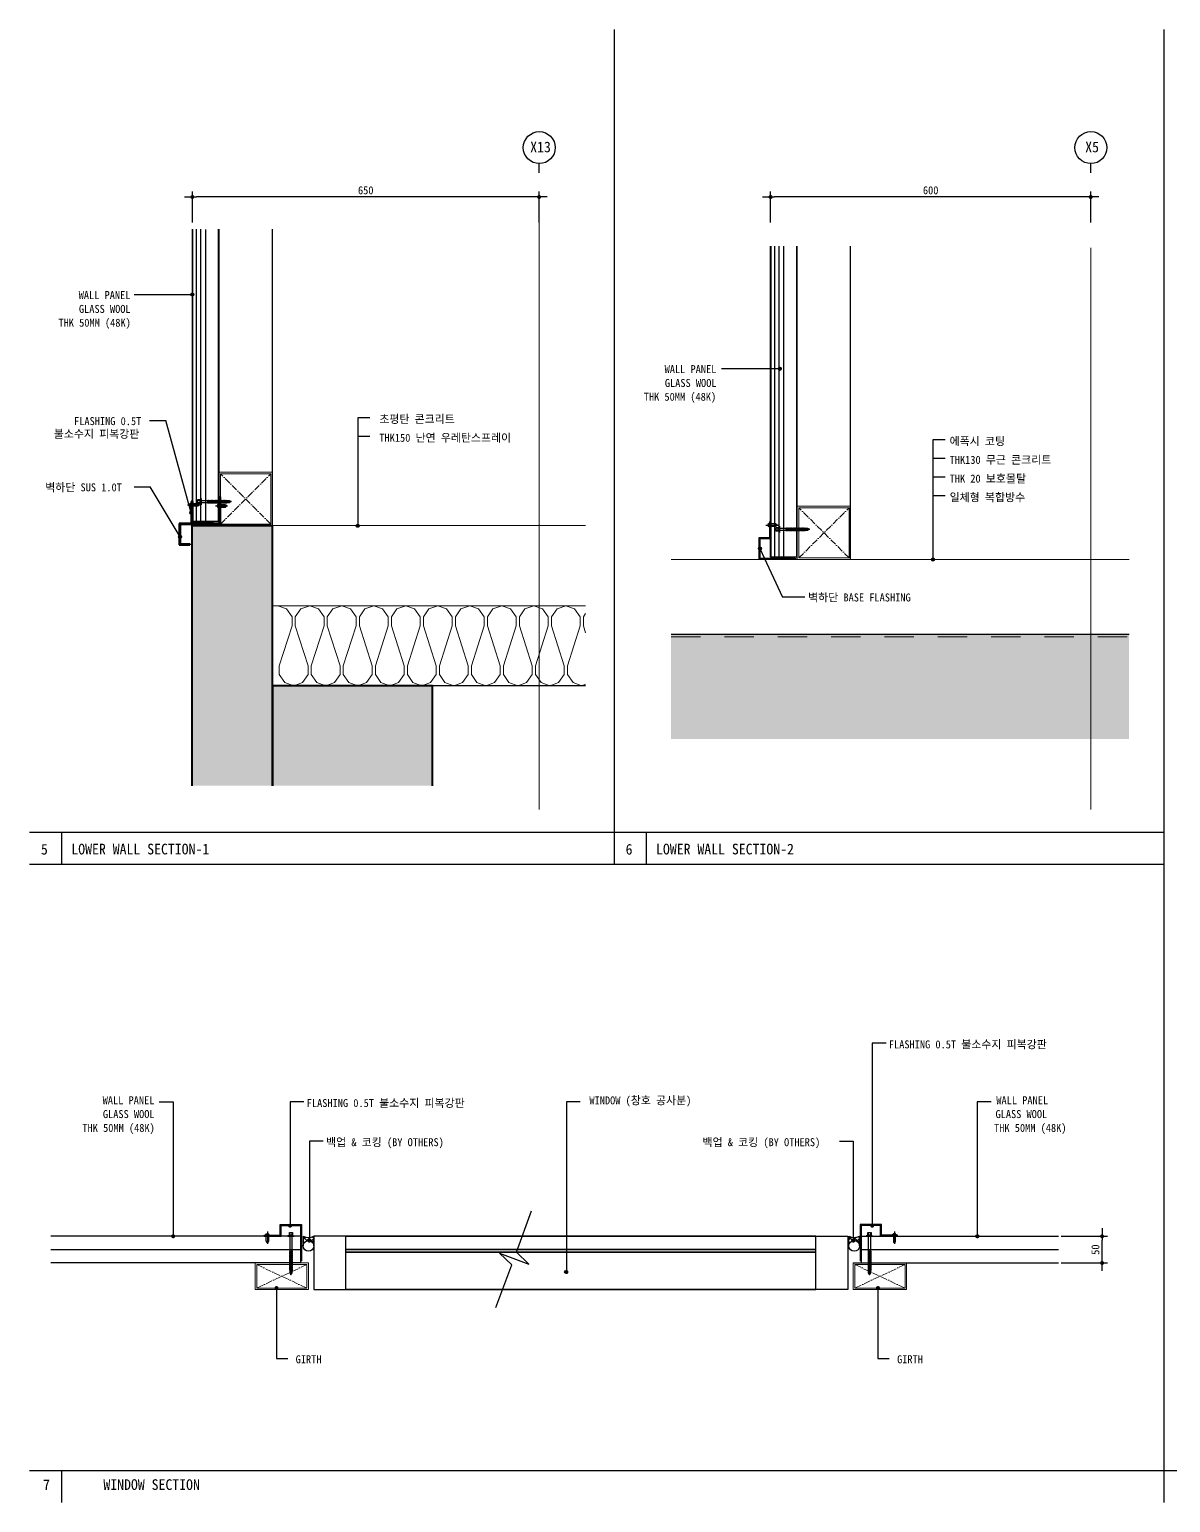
# Model space of a CAD drawing. Header units: millimetres. Extents: x 37538 to 66474, y -29175 to -20683.
# Drawn here: x 45938 to 48076, y -23444 to -20683 of the extents above; entities that cross this region are included whole.
import ezdxf
from ezdxf.enums import TextEntityAlignment as Align

# ---------------------------------------------------------------- set-up
doc = ezdxf.new("R2010")
doc.units = ezdxf.units.MM
doc.header["$MEASUREMENT"] = 0
for name, pattern in [('ACAD_ISO10W100', [18, 12, -3, 0, -3]), ('CEN', [62, 60, -1, 0, -1]), ('HID', [2, 1.1, -0.9])]:
    doc.linetypes.add(name, pattern=pattern)
doc.layers.get('0').update_dxf_attribs({"linetype": 'CONTINUOUS'})
for name, color, linetype, lineweight in [('A-AXIS-BUBL', 7, 'CONTINUOUS', 25), ('A-CNTL', 1, 'CEN', 15), ('A-CONC-LIN1', 2, 'CONTINUOUS', 40), ('A-CUTL', 7, 'CONTINUOUS', 25), ('A-DIMS', 7, 'CONTINUOUS', 25), ('A-ELEV-LIN2', 7, 'CONTINUOUS', 25), ('A-MKXS-LEAD', 7, 'CONTINUOUS', 25), ('A-MKXS-TEXT1', 3, 'CONTINUOUS', 25), ('A-SECT-LIN2', 6, 'CONTINUOUS', 20), ('A-SECT-LIN3', 255, 'CONTINUOUS', 18), ('A-XXXX-FIN2', 6, 'CONTINUOUS', 20), ('A-XXXX-INSL2', 8, 'CONTINUOUS', 18), ('A-XXXX-OPEN', 1, 'ACAD_ISO10W100', 15), ('A-XXXX-TXT2', 3, 'CONTINUOUS', 25), ('A-XXXX-WAT1', 9, 'HID', 20)]:
    doc.layers.add(name, color=color, linetype=linetype, lineweight=lineweight)
for name, color, linetype in [('A-CONC-LIN2', 7, 'CONTINUOUS'), ('A-DIM', 7, 'CONTINUOUS'), ('A-SYM1', 7, 'CONTINUOUS'), ('AA-부자재', 11, 'CONTINUOUS'), ('SCREW', 6, 'CONTINUOUS'), ('TEXT', 2, 'CONTINUOUS'), ('X_PLAN_2F$0$AA-WINDOW', 4, 'CONTINUOUS'), ('~부자재', 11, 'CONTINUOUS'), ('일람표BOX', 7, 'CONTINUOUS')]:
    doc.layers.add(name, color=color, linetype=linetype)
doc.layers.add('A-XXXX-NPLT', color=144, linetype='CONTINUOUS', lineweight=0, plot=False)
doc.styles.add('HY울릉도L', font='H2GTRE.TTF')
doc.styles.add('돋움', font='')
doc.styles.add('돋움체', font='')
doc.styles.get('돋움').set_extended_font_data('DotumChe')
doc.styles.get('돋움체').set_extended_font_data('DotumChe')
doc.linetypes.add('BATTING', pattern='A,0.00254,-2.54,[134,ltypeshp.shx,S=2.54,R=0,X=-2.54,Y=0],-5.08,[134,ltypeshp.shx,S=2.54,R=180,X=2.54,Y=0],-2.54', length=10.16254)
doc.dimstyles.new('CDIM', dxfattribs={"dimtxt": 3, "dimasz": 1.5, "dimexe": 2, "dimexo": 1, "dimgap": 1, "dimtad": 1, "dimdec": 0, "dimrnd": 0.5, "dimzin": 0, "dimdsep": 32, "dimlunit": 6, "dimtxsty": 'HY울릉도L', "dimblk1": '_CIDOT', "dimblk2": '_CIDOT', "dimsah": 1, "dimcen": 5.5, "dimclrd": 2, "dimclre": 2, "dimclrt": 7, "dimadec": 0, "dimazin": 0, "dimtfac": 1, "dimtdec": 0, "dimtix": 1, "dimtmove": 2, "dimatfit": 1, "dimldrblk": '_CIDOT', "dimfxl": 1, "dimtolj": 1, "dimtzin": 0, "dimlwd": -1, "dimarcsym": 0})

# ---------------------------------------------------------------- blocks, each defined once
blk = doc.blocks.new('_CIDOT')
at = {"color": 0, "linetype": 'ByBlock'}
blk.add_line((2, 0), (-1, 0), dxfattribs=at)
at = {"color": 0, "linetype": 'ByBlock', "const_width": 0.5}
blk.add_lwpolyline([(-0.25, 0, 1), (0.25, 0, 1)], format="xyb", close=True, dxfattribs=at)
blk = doc.blocks.new('*D130')
at = {"layer": 'A-DIMS', "lineweight": -2, "transparency": 16777216}
for p, q in [((46242.9, -21044.9), (46242.9, -20987)), ((46892.9, -21044.9), (46892.9, -20987))]:
    blk.add_line(p, q, dxfattribs=at)
at = {"layer": 'A-DIMS', "transparency": 16777216}
blk.add_line((46885.4, -20997), (46250.4, -20997), dxfattribs=at)
at = {"layer": 'A-DIMS', "transparency": 16777216, "xscale": 7.5, "yscale": 7.5, "zscale": 7.5, "rotation": 180}
blk.add_blockref('_CIDOT', (46242.9, -20997), dxfattribs=at)
at = {"layer": 'A-DIMS', "transparency": 16777216, "xscale": 7.5, "yscale": 7.5, "zscale": 7.5}
blk.add_blockref('_CIDOT', (46892.9, -20997), dxfattribs=at)
at = {"layer": 'A-DIMS', "color": 3, "transparency": 16777216, "insert": (46567.9, -20984.5), "char_height": 15, "attachment_point": 5, "style": '돋움체'}
blk.add_mtext('\\A1;650', dxfattribs=at)
blk = doc.blocks.new('볼트75-1')
at = {"layer": 'AA-부자재'}
for p, q in [((189.2, 1551.6), (189.2, 1545.6)), ((194.2, 1545.6), (194.2, 1551.6)), ((186.7, 1544.6), (183.7, 1543.5)), ((183.7, 1543.5), (183.7, 1542.5)), ((199.7, 1543.5), (183.7, 1543.5)), ((199.7, 1542.5), (183.7, 1542.5)), ((195.5, 1525), (188.2, 1527.5)), ((188.7, 1525.8), (188.2, 1525.5)), ((188.2, 1525.5), (188.7, 1524.8)), ((195.5, 1523), (188.2, 1525.5)), ((188.7, 1523.8), (188.2, 1523.5)), ((188.2, 1523.5), (188.7, 1522.8)), ((195.5, 1521), (188.2, 1523.5)), ((188.7, 1521.8), (188.2, 1521.5)), ((188.2, 1521.5), (188.7, 1520.8)), ((195.5, 1519), (188.2, 1521.5)), ((188.7, 1519.8), (188.2, 1519.5)), ((188.2, 1519.5), (188.7, 1518.8)), ((195.5, 1517), (188.2, 1519.5)), ((188.7, 1517.8), (188.2, 1517.5)), ((188.2, 1517.5), (188.7, 1516.8)), ((195.5, 1515), (188.2, 1517.5)), ((188.7, 1515.8), (188.2, 1515.5)), ((188.2, 1515.5), (188.7, 1514.8)), ((195.5, 1513), (188.2, 1515.5)), ((188.7, 1513.8), (188.2, 1513.5)), ((188.2, 1513.5), (188.7, 1512.8)), ((195.5, 1511), (188.2, 1513.5)), ((188.7, 1511.8), (188.2, 1511.5)), ((188.2, 1511.5), (188.7, 1510.8)), ((195.5, 1509), (188.2, 1511.5)), ((188.7, 1509.8), (188.2, 1509.5)), ((188.2, 1509.5), (188.7, 1508.8)), ((195.5, 1507), (188.2, 1509.5)), ((194.7, 1525.8), (188.7, 1527.8)), ((188.7, 1526.8), (188.7, 1525.8)), ((194.7, 1523.8), (188.7, 1525.8)), ((188.7, 1524.8), (188.7, 1523.8)), ((194.7, 1522.7), (188.7, 1524.8)), ((194.7, 1521.8), (188.7, 1523.8)), ((188.7, 1522.8), (188.7, 1521.8)), ((194.7, 1520.7), (188.7, 1522.8)), ((194.7, 1519.8), (188.7, 1521.8)), ((188.7, 1520.8), (188.7, 1519.8)), ((194.7, 1518.7), (188.7, 1520.8)), ((194.7, 1517.8), (188.7, 1519.8)), ((188.7, 1518.8), (188.7, 1517.8)), ((194.7, 1516.7), (188.7, 1518.8)), ((194.7, 1515.8), (188.7, 1517.8)), ((188.7, 1516.8), (188.7, 1515.8)), ((194.7, 1514.7), (188.7, 1516.8)), ((194.7, 1513.8), (188.7, 1515.8)), ((194.7, 1512.7), (188.7, 1514.8)), ((188.7, 1514.8), (188.7, 1513.8)), ((194.7, 1511.8), (188.7, 1513.8)), ((188.7, 1512.8), (188.7, 1511.8)), ((194.7, 1510.7), (188.7, 1512.8)), ((194.7, 1509.8), (188.7, 1511.8)), ((188.7, 1510.8), (188.7, 1509.8)), ((194.7, 1508.7), (188.7, 1510.8)), ((194.7, 1507.8), (188.7, 1509.8)), ((194.7, 1524.7), (194.7, 1523.8)), ((194.7, 1523.8), (195.5, 1523)), ((195.5, 1523), (194.7, 1522.7)), ((194.7, 1522.7), (194.7, 1521.8)), ((194.7, 1521.8), (195.5, 1521)), ((195.5, 1521), (194.7, 1520.7)), ((194.7, 1520.7), (194.7, 1519.8)), ((194.7, 1519.8), (195.5, 1519)), ((195.5, 1519), (194.7, 1518.7)), ((194.7, 1518.7), (194.7, 1517.8)), ((194.7, 1517.8), (195.5, 1517)), ((195.5, 1517), (194.7, 1516.7)), ((194.7, 1516.7), (194.7, 1515.8)), ((194.7, 1515.8), (195.5, 1515)), ((195.5, 1515), (194.7, 1514.7)), ((194.7, 1514.7), (194.7, 1513.8)), ((194.7, 1513.8), (195.5, 1513)), ((195.5, 1513), (194.7, 1512.7)), ((194.7, 1512.7), (194.7, 1511.8)), ((194.7, 1511.8), (195.5, 1511)), ((195.5, 1511), (194.7, 1510.7)), ((194.7, 1510.7), (194.7, 1509.8)), ((194.7, 1509.8), (195.5, 1509)), ((196.7, 1544.6), (199.7, 1543.5)), ((199.7, 1543.5), (199.7, 1542.5)), ((188.7, 1507.8), (188.2, 1507.5)), ((188.2, 1507.5), (188.7, 1506.8)), ((195.5, 1505), (188.2, 1507.5)), ((188.7, 1505.8), (188.2, 1505.5)), ((188.2, 1505.5), (188.7, 1504.8)), ((195.5, 1503), (188.2, 1505.5)), ((188.7, 1503.8), (188.2, 1503.5)), ((195.5, 1501), (188.2, 1503.5)), ((188.2, 1503.5), (188.7, 1502.8)), ((188.7, 1501.8), (188.2, 1501.5)), ((195.5, 1499), (188.2, 1501.5)), ((188.2, 1501.5), (188.7, 1500.8)), ((188.7, 1499.8), (188.2, 1499.5)), ((195.5, 1497), (188.2, 1499.5)), ((188.2, 1499.5), (188.7, 1498.8)), ((188.7, 1497.8), (188.2, 1497.5)), ((188.2, 1497.5), (188.7, 1496.8)), ((195.5, 1495), (188.2, 1497.5)), ((188.7, 1495.8), (188.2, 1495.5)), ((188.2, 1495.5), (188.7, 1494.8)), ((195.5, 1493), (188.2, 1495.5)), ((188.7, 1493.8), (188.2, 1493.5)), ((188.2, 1493.5), (188.7, 1492.8)), ((195.5, 1491), (188.2, 1493.5)), ((188.7, 1491.8), (188.2, 1491.5)), ((188.2, 1491.5), (188.7, 1490.8)), ((195.5, 1489), (188.2, 1491.5)), ((188.7, 1489.8), (188.2, 1489.5)), ((195.5, 1487), (188.2, 1489.5)), ((188.2, 1489.5), (188.7, 1488.8)), ((188.7, 1487.8), (188.2, 1487.5)), ((188.2, 1487.5), (188.7, 1486.8)), ((195.5, 1485), (188.2, 1487.5)), ((188.7, 1485.8), (188.2, 1485.5)), ((188.2, 1485.5), (188.7, 1484.8)), ((195.5, 1483), (188.2, 1485.5)), ((188.7, 1483.8), (188.2, 1483.5)), ((188.2, 1483.5), (188.7, 1482.8)), ((195.5, 1481), (188.2, 1483.5)), ((188.7, 1481.8), (188.2, 1481.5)), ((188.2, 1481.5), (188.7, 1480.8)), ((195.5, 1479), (188.2, 1481.5)), ((188.7, 1508.8), (188.7, 1507.8)), ((194.7, 1506.7), (188.7, 1508.8)), ((194.7, 1505.8), (188.7, 1507.8)), ((188.7, 1506.8), (188.7, 1505.8)), ((194.7, 1504.7), (188.7, 1506.8)), ((194.7, 1503.8), (188.7, 1505.8)), ((194.7, 1502.7), (188.7, 1504.8)), ((188.7, 1504.8), (188.7, 1503.8)), ((194.7, 1501.8), (188.7, 1503.8)), ((194.7, 1500.7), (188.7, 1502.8)), ((188.7, 1502.8), (188.7, 1501.8)), ((194.7, 1499.8), (188.7, 1501.8)), ((194.7, 1498.7), (188.7, 1500.8)), ((188.7, 1500.8), (188.7, 1499.8)), ((194.7, 1497.8), (188.7, 1499.8)), ((194.7, 1496.7), (188.7, 1498.8)), ((188.7, 1498.8), (188.7, 1497.8)), ((194.7, 1495.8), (188.7, 1497.8)), ((188.7, 1496.8), (188.7, 1495.8)), ((194.7, 1494.7), (188.7, 1496.8)), ((194.7, 1493.8), (188.7, 1495.8)), ((188.7, 1494.8), (188.7, 1493.8)), ((194.7, 1492.7), (188.7, 1494.8)), ((194.7, 1491.8), (188.7, 1493.8)), ((188.7, 1492.8), (188.7, 1491.8)), ((194.7, 1490.7), (188.7, 1492.8)), ((194.7, 1489.8), (188.7, 1491.8)), ((194.7, 1488.7), (188.7, 1490.8)), ((188.7, 1490.8), (188.7, 1489.8)), ((194.7, 1487.8), (188.7, 1489.8)), ((188.7, 1488.8), (188.7, 1487.8)), ((194.7, 1486.7), (188.7, 1488.8)), ((194.7, 1485.8), (188.7, 1487.8)), ((188.7, 1486.8), (188.7, 1485.8)), ((194.7, 1484.7), (188.7, 1486.8)), ((194.7, 1483.8), (188.7, 1485.8)), ((188.7, 1484.8), (188.7, 1483.8)), ((194.7, 1482.7), (188.7, 1484.8)), ((194.7, 1481.8), (188.7, 1483.8)), ((188.7, 1482.8), (188.7, 1481.8)), ((194.7, 1480.7), (188.7, 1482.8)), ((194.7, 1479.8), (188.7, 1481.8)), ((194.7, 1478.7), (188.7, 1480.8)), ((188.7, 1480.8), (188.7, 1478.5)), ((195.5, 1509), (194.7, 1508.7)), ((194.7, 1508.7), (194.7, 1507.8)), ((194.7, 1507.8), (195.5, 1507)), ((195.5, 1507), (194.7, 1506.7)), ((194.7, 1506.7), (194.7, 1505.8)), ((194.7, 1505.8), (195.5, 1505)), ((195.5, 1505), (194.7, 1504.7)), ((194.7, 1504.7), (194.7, 1503.8)), ((194.7, 1503.8), (195.5, 1503)), ((195.5, 1503), (194.7, 1502.7)), ((194.7, 1502.7), (194.7, 1501.8)), ((194.7, 1501.8), (195.5, 1501)), ((195.5, 1501), (194.7, 1500.7)), ((194.7, 1500.7), (194.7, 1499.8)), ((194.7, 1499.8), (195.5, 1499)), ((195.5, 1499), (194.7, 1498.7)), ((194.7, 1498.7), (194.7, 1497.8)), ((194.7, 1497.8), (195.5, 1497)), ((195.5, 1497), (194.7, 1496.7)), ((194.7, 1496.7), (194.7, 1495.8)), ((194.7, 1495.8), (195.5, 1495)), ((195.5, 1495), (194.7, 1494.7)), ((194.7, 1494.7), (194.7, 1493.8)), ((194.7, 1493.8), (195.5, 1493)), ((195.5, 1493), (194.7, 1492.7)), ((194.7, 1492.7), (194.7, 1491.8)), ((194.7, 1491.8), (195.5, 1491)), ((195.5, 1491), (194.7, 1490.7)), ((194.7, 1490.7), (194.7, 1489.8)), ((194.7, 1489.8), (195.5, 1489)), ((195.5, 1489), (194.7, 1488.7)), ((194.7, 1488.7), (194.7, 1487.8)), ((194.7, 1487.8), (195.5, 1487)), ((195.5, 1487), (194.7, 1486.7)), ((194.7, 1486.7), (194.7, 1485.8)), ((194.7, 1485.8), (195.5, 1485)), ((195.5, 1485), (194.7, 1484.7)), ((194.7, 1484.7), (194.7, 1483.8)), ((194.7, 1483.8), (195.5, 1483)), ((195.5, 1483), (194.7, 1482.7)), ((194.7, 1482.7), (194.7, 1481.8)), ((194.7, 1481.8), (195.5, 1481)), ((195.5, 1481), (194.7, 1480.7)), ((194.7, 1480.7), (194.7, 1479.8)), ((194.7, 1479.8), (195.5, 1479)), ((195.5, 1479), (194.7, 1478.7)), ((194.7, 1478.7), (194.7, 1477.5))]:
    blk.add_line(p, q, dxfattribs=at)
for points in [[(195.7, 1545.6), (195.7, 1551.6), (187.7, 1551.6), (187.7, 1545.6)], [(194.7, 1542.5), (194.7, 1525.8), (195.5, 1525), (194.7, 1524.7), (188.7, 1526.8), (188.2, 1527.5), (188.7, 1527.8), (188.7, 1542.5)], [(191.7, 1467.5), (190.7, 1476.5), (188.7, 1478.5), (190.7, 1479.5), (194.7, 1477.5)], [(194.7, 1477.5), (194.7, 1472.5), (191.7, 1467.5), (188.7, 1472.5), (188.7, 1478.5)]]:
    blk.add_lwpolyline(points, dxfattribs=at)
blk.add_lwpolyline([(196.7, 1545.6), (196.7, 1544.6), (186.7, 1544.6), (186.7, 1545.6)], close=True, dxfattribs=at)
at = {"layer": 'SCREW', "color": 7}
blk.add_solid([(199.7, 1543.5), (183.7, 1543.5), (199.7, 1542.5), (183.7, 1542.5)], dxfattribs=at)
blk = doc.blocks.new('ASDFADADS')
at = {"layer": 'A-SYM1', "color": 4}
for p, q in [((1706806.5, 469268.8), (1706802.5, 469268.8)), ((1706802.5, 469268.8), (1706802.5, 469256.8)), ((1706804.5, 469271.6), (1706803, 469269.8)), ((1706803, 469268.8), (1706803, 469269.8)), ((1706804.5, 469249.9), (1706804.5, 469273)), ((1706804.5, 469271.6), (1706806, 469269.8)), ((1706806, 469268.8), (1706806, 469269.8)), ((1706806.5, 469256.8), (1706806.5, 469268.8)), ((1706808.5, 469256.8), (1706800.5, 469256.8)), ((1706800.5, 469256.8), (1706800.5, 469255.8)), ((1706800.5, 469255.8), (1706808.5, 469255.8)), ((1706802.5, 469256.8), (1706806.5, 469256.8)), ((1706808.5, 469255.8), (1706808.5, 469256.8))]:
    blk.add_line(p, q, dxfattribs=at)
for centre, start, end in [((1706804.4, 469256), 184.1728, 273.6201), ((1706804.7, 469256), 266.3799, 355.8272)]:
    blk.add_arc(centre, 2.75, start, end, dxfattribs=at)
blk = doc.blocks.new('*D131')
at = {"layer": 'A-DIMS', "lineweight": -2, "transparency": 16777216}
for p, q in [((47326.8, -21044.9), (47326.8, -20987)), ((47926.8, -21044.9), (47926.8, -20987))]:
    blk.add_line(p, q, dxfattribs=at)
at = {"layer": 'A-DIMS', "transparency": 16777216}
blk.add_line((47919.3, -20997), (47334.3, -20997), dxfattribs=at)
at = {"layer": 'A-DIMS', "transparency": 16777216, "xscale": 7.5, "yscale": 7.5, "zscale": 7.5, "rotation": 180}
blk.add_blockref('_CIDOT', (47326.8, -20997), dxfattribs=at)
at = {"layer": 'A-DIMS', "transparency": 16777216, "xscale": 7.5, "yscale": 7.5, "zscale": 7.5}
blk.add_blockref('_CIDOT', (47926.8, -20997), dxfattribs=at)
at = {"layer": 'A-DIMS', "color": 3, "transparency": 16777216, "insert": (47626.8, -20984.5), "char_height": 15, "attachment_point": 5, "style": '돋움체'}
blk.add_mtext('\\A1;600', dxfattribs=at)
blk = doc.blocks.new('DASFDFADA')
at = {"layer": 'AA-부자재'}
for p, q in [((176769.7, -7351), (176770.2, -7350.8)), ((176770.2, -7351.6), (176769.7, -7351)), ((176769.7, -7351), (176775.1, -7352.8)), ((176769.7, -7352.5), (176770.2, -7352.3)), ((176770.2, -7353.1), (176769.7, -7352.5)), ((176769.7, -7352.5), (176775.1, -7354.3)), ((176769.7, -7354), (176770.2, -7353.8)), ((176770.2, -7354.6), (176769.7, -7354)), ((176769.7, -7354), (176775.1, -7355.8)), ((176769.7, -7355.5), (176770.2, -7355.3)), ((176770.2, -7356.1), (176769.7, -7355.5)), ((176769.7, -7355.5), (176775.1, -7357.3)), ((176769.7, -7357), (176770.2, -7356.8)), ((176769.7, -7357), (176775.1, -7358.8)), ((176770.2, -7357.6), (176769.7, -7357)), ((176769.7, -7358.5), (176770.2, -7358.3)), ((176770.2, -7359.1), (176769.7, -7358.5)), ((176769.7, -7358.5), (176775.1, -7360.3)), ((176769.7, -7360), (176770.2, -7359.8)), ((176770.2, -7360.6), (176769.7, -7360)), ((176769.7, -7360), (176775.1, -7361.8)), ((176769.7, -7361.5), (176770.2, -7361.3)), ((176770.2, -7362.1), (176769.7, -7361.5)), ((176769.7, -7361.5), (176775.1, -7363.3)), ((176769.7, -7363), (176770.2, -7362.8)), ((176770.2, -7363.6), (176769.7, -7363)), ((176769.7, -7363), (176775.1, -7364.8)), ((176769.7, -7364.5), (176770.2, -7364.3)), ((176770.2, -7365.1), (176769.7, -7364.5)), ((176769.7, -7364.5), (176775.1, -7366.3)), ((176769.7, -7366), (176770.2, -7365.8)), ((176769.7, -7366), (176775.1, -7367.8)), ((176770.2, -7366.6), (176769.7, -7366)), ((176769.7, -7367.5), (176770.2, -7367.3)), ((176769.7, -7367.5), (176775.1, -7369.3)), ((176770.2, -7368.1), (176769.7, -7367.5)), ((176769.7, -7369), (176770.2, -7368.8)), ((176770.2, -7369.6), (176769.7, -7369)), ((176769.7, -7369), (176775.1, -7370.8)), ((176769.7, -7370.5), (176770.2, -7370.3)), ((176770.2, -7371.1), (176769.7, -7370.5)), ((176769.7, -7370.5), (176775.1, -7372.3)), ((176769.7, -7372), (176770.2, -7371.8)), ((176770.2, -7350.8), (176770.2, -7349.8)), ((176770.2, -7350.8), (176774.7, -7352.3)), ((176770.2, -7352.3), (176770.2, -7351.6)), ((176770.2, -7351.6), (176774.7, -7353.1)), ((176770.2, -7352.3), (176774.7, -7353.8)), ((176770.2, -7353.8), (176770.2, -7353.1)), ((176770.2, -7353.1), (176774.7, -7354.6)), ((176770.2, -7353.8), (176774.7, -7355.3)), ((176770.2, -7355.3), (176770.2, -7354.6)), ((176770.2, -7354.6), (176774.7, -7356.1)), ((176770.2, -7355.3), (176774.7, -7356.8)), ((176770.2, -7356.8), (176770.2, -7356.1)), ((176770.2, -7356.1), (176774.7, -7357.6)), ((176770.2, -7356.8), (176774.7, -7358.3)), ((176770.2, -7358.3), (176770.2, -7357.6)), ((176770.2, -7357.6), (176774.7, -7359.1)), ((176770.2, -7358.3), (176774.7, -7359.8)), ((176770.2, -7359.1), (176774.7, -7360.6)), ((176770.2, -7359.8), (176770.2, -7359.1)), ((176770.2, -7359.8), (176774.7, -7361.3)), ((176770.2, -7361.3), (176770.2, -7360.6)), ((176770.2, -7360.6), (176774.7, -7362.1)), ((176770.2, -7361.3), (176774.7, -7362.8)), ((176770.2, -7362.8), (176770.2, -7362.1)), ((176770.2, -7362.1), (176774.7, -7363.6)), ((176770.2, -7362.8), (176774.7, -7364.3)), ((176770.2, -7364.3), (176770.2, -7363.6)), ((176770.2, -7363.6), (176774.7, -7365.1)), ((176770.2, -7364.3), (176774.7, -7365.8)), ((176770.2, -7365.1), (176774.7, -7366.6)), ((176770.2, -7365.8), (176770.2, -7365.1)), ((176770.2, -7365.8), (176774.7, -7367.3)), ((176770.2, -7366.6), (176774.7, -7368.1)), ((176770.2, -7367.3), (176770.2, -7366.6)), ((176770.2, -7367.3), (176774.7, -7368.8)), ((176770.2, -7368.1), (176774.7, -7369.6)), ((176770.2, -7368.8), (176770.2, -7368.1)), ((176770.2, -7368.8), (176774.7, -7370.3)), ((176770.2, -7370.3), (176770.2, -7369.6)), ((176770.2, -7369.6), (176774.7, -7371.1)), ((176770.2, -7370.3), (176774.7, -7371.8)), ((176770.2, -7371.8), (176770.2, -7371.1)), ((176770.2, -7371.1), (176774.7, -7372.6)), ((176770.2, -7371.8), (176774.7, -7373.3)), ((176774.7, -7352.3), (176774.7, -7350.6)), ((176775.1, -7352.8), (176774.7, -7352.3)), ((176774.7, -7353.1), (176775.1, -7352.8)), ((176774.7, -7353.8), (176774.7, -7353.1)), ((176775.1, -7354.3), (176774.7, -7353.8)), ((176774.7, -7354.6), (176775.1, -7354.3)), ((176774.7, -7355.3), (176774.7, -7354.6)), ((176775.1, -7355.8), (176774.7, -7355.3)), ((176774.7, -7356.1), (176775.1, -7355.8)), ((176774.7, -7356.8), (176774.7, -7356.1)), ((176775.1, -7357.3), (176774.7, -7356.8)), ((176774.7, -7357.6), (176775.1, -7357.3)), ((176774.7, -7358.3), (176774.7, -7357.6)), ((176775.1, -7358.8), (176774.7, -7358.3)), ((176774.7, -7359.1), (176775.1, -7358.8)), ((176774.7, -7359.8), (176774.7, -7359.1)), ((176775.1, -7360.3), (176774.7, -7359.8)), ((176774.7, -7360.6), (176775.1, -7360.3)), ((176774.7, -7361.3), (176774.7, -7360.6)), ((176775.1, -7361.8), (176774.7, -7361.3)), ((176774.7, -7362.1), (176775.1, -7361.8)), ((176774.7, -7362.8), (176774.7, -7362.1)), ((176775.1, -7363.3), (176774.7, -7362.8)), ((176774.7, -7363.6), (176775.1, -7363.3)), ((176774.7, -7364.3), (176774.7, -7363.6)), ((176775.1, -7364.8), (176774.7, -7364.3)), ((176774.7, -7365.1), (176775.1, -7364.8)), ((176774.7, -7365.8), (176774.7, -7365.1)), ((176775.1, -7366.3), (176774.7, -7365.8)), ((176774.7, -7366.6), (176775.1, -7366.3)), ((176774.7, -7367.3), (176774.7, -7366.6)), ((176775.1, -7367.8), (176774.7, -7367.3)), ((176774.7, -7368.1), (176775.1, -7367.8)), ((176774.7, -7368.8), (176774.7, -7368.1)), ((176775.1, -7369.3), (176774.7, -7368.8)), ((176774.7, -7369.6), (176775.1, -7369.3)), ((176774.7, -7370.3), (176774.7, -7369.6)), ((176775.1, -7370.8), (176774.7, -7370.3)), ((176774.7, -7371.1), (176775.1, -7370.8)), ((176774.7, -7371.8), (176774.7, -7371.1)), ((176775.1, -7372.3), (176774.7, -7371.8)), ((176770.2, -7372.6), (176769.7, -7372)), ((176769.7, -7372), (176775.1, -7373.8)), ((176769.7, -7373.5), (176770.2, -7373.3)), ((176770.2, -7374.1), (176769.7, -7373.5)), ((176769.7, -7373.5), (176775.1, -7375.3)), ((176769.7, -7375), (176770.2, -7374.8)), ((176770.2, -7375.6), (176769.7, -7375)), ((176769.7, -7375), (176775.1, -7376.8)), ((176769.7, -7376.5), (176770.2, -7376.3)), ((176770.2, -7377.1), (176769.7, -7376.5)), ((176769.7, -7376.5), (176775.1, -7378.3)), ((176769.7, -7378), (176770.2, -7377.8)), ((176770.2, -7378.6), (176769.7, -7378)), ((176769.7, -7378), (176775.1, -7379.8)), ((176769.7, -7379.5), (176770.2, -7379.3)), ((176770.2, -7380.1), (176769.7, -7379.5)), ((176769.7, -7379.5), (176775.1, -7381.3)), ((176769.7, -7381), (176770.2, -7380.8)), ((176770.2, -7381.6), (176769.7, -7381)), ((176769.7, -7381), (176775.1, -7382.8)), ((176769.7, -7382.5), (176770.2, -7382.3)), ((176770.2, -7383.1), (176769.7, -7382.5)), ((176769.7, -7382.5), (176775.1, -7384.3)), ((176769.7, -7384), (176770.2, -7383.8)), ((176770.2, -7384.6), (176769.7, -7384)), ((176769.7, -7384), (176775.1, -7385.8)), ((176769.7, -7385.5), (176775.1, -7387.3)), ((176770.2, -7373.3), (176770.2, -7372.6)), ((176770.2, -7372.6), (176774.7, -7374.1)), ((176770.2, -7373.3), (176774.7, -7374.8)), ((176770.2, -7374.8), (176770.2, -7374.1)), ((176770.2, -7374.1), (176774.7, -7375.6)), ((176770.2, -7374.8), (176774.7, -7376.3)), ((176770.2, -7376.3), (176770.2, -7375.6)), ((176770.2, -7375.6), (176774.7, -7377.1)), ((176770.2, -7376.3), (176774.7, -7377.8)), ((176770.2, -7377.1), (176774.7, -7378.6)), ((176770.2, -7377.8), (176770.2, -7377.1)), ((176770.2, -7377.8), (176774.7, -7379.3)), ((176770.2, -7379.3), (176770.2, -7378.6)), ((176770.2, -7378.6), (176774.7, -7380.1)), ((176770.2, -7379.3), (176774.7, -7380.8)), ((176770.2, -7380.8), (176770.2, -7380.1)), ((176770.2, -7380.1), (176774.7, -7381.6)), ((176770.2, -7380.8), (176774.7, -7382.3)), ((176770.2, -7382.3), (176770.2, -7381.6)), ((176770.2, -7381.6), (176774.7, -7383.1)), ((176770.2, -7382.3), (176774.7, -7383.8)), ((176770.2, -7383.8), (176770.2, -7383.1)), ((176770.2, -7383.1), (176774.7, -7384.6)), ((176770.2, -7383.8), (176774.7, -7385.3)), ((176770.2, -7385.3), (176770.2, -7384.6)), ((176770.2, -7384.6), (176774.7, -7386.1)), ((176770.2, -7386.1), (176774.7, -7387.6)), ((176774.7, -7372.6), (176775.1, -7372.3)), ((176774.7, -7373.3), (176774.7, -7372.6)), ((176775.1, -7373.8), (176774.7, -7373.3)), ((176774.7, -7374.1), (176775.1, -7373.8)), ((176774.7, -7374.8), (176774.7, -7374.1)), ((176775.1, -7375.3), (176774.7, -7374.8)), ((176774.7, -7375.6), (176775.1, -7375.3)), ((176774.7, -7376.3), (176774.7, -7375.6)), ((176775.1, -7376.8), (176774.7, -7376.3)), ((176774.7, -7377.1), (176775.1, -7376.8)), ((176774.7, -7377.8), (176774.7, -7377.1)), ((176775.1, -7378.3), (176774.7, -7377.8)), ((176774.7, -7378.6), (176775.1, -7378.3)), ((176774.7, -7379.3), (176774.7, -7378.6)), ((176775.1, -7379.8), (176774.7, -7379.3)), ((176774.7, -7380.1), (176775.1, -7379.8)), ((176774.7, -7380.8), (176774.7, -7380.1)), ((176775.1, -7381.3), (176774.7, -7380.8)), ((176774.7, -7381.6), (176775.1, -7381.3)), ((176774.7, -7382.3), (176774.7, -7381.6)), ((176775.1, -7382.8), (176774.7, -7382.3)), ((176774.7, -7383.1), (176775.1, -7382.8)), ((176774.7, -7383.8), (176774.7, -7383.1)), ((176775.1, -7384.3), (176774.7, -7383.8)), ((176774.7, -7384.6), (176775.1, -7384.3)), ((176774.7, -7385.3), (176774.7, -7384.6)), ((176775.1, -7385.8), (176774.7, -7385.3)), ((176774.7, -7386.1), (176775.1, -7385.8)), ((176774.7, -7386.8), (176774.7, -7386.1)), ((176766.5, -7415.3), (176766.5, -7414.6)), ((176766.5, -7414.6), (176778.5, -7414.6)), ((176768.7, -7416.1), (176766.5, -7415.3)), ((176766.5, -7415.3), (176778.5, -7415.3)), ((176770.6, -7416.9), (176770.6, -7421.4)), ((176774.3, -7421.4), (176774.3, -7416.9)), ((176776.2, -7416.1), (176778.5, -7415.3)), ((176778.5, -7415.3), (176778.5, -7414.6))]:
    blk.add_line(p, q, dxfattribs=at)
for points in [[(176770.2, -7349.8), (176770.2, -7346.1), (176772.5, -7342.3), (176774.7, -7346.1), (176774.7, -7350.6)], [(176772.5, -7342.3), (176773.2, -7349.1), (176774.7, -7350.6), (176773.2, -7351.3), (176770.2, -7349.8)], [(176770.2, -7414.6), (176770.2, -7386.1), (176769.7, -7385.5), (176770.2, -7385.3), (176774.7, -7386.8), (176775.1, -7387.3), (176774.7, -7387.6), (176774.7, -7414.6)], [(176769.5, -7416.9), (176769.5, -7421.4), (176775.5, -7421.4), (176775.5, -7416.9)]]:
    blk.add_lwpolyline(points, dxfattribs=at)
blk.add_lwpolyline([(176768.7, -7416.9), (176768.7, -7416.1), (176776.2, -7416.1), (176776.2, -7416.9)], close=True, dxfattribs=at)
at = {"layer": 'SCREW', "color": 7}
blk.add_solid([(176766.5, -7415.3), (176778.5, -7415.3), (176766.5, -7414.6), (176778.5, -7414.6)], dxfattribs=at)
blk = doc.blocks.new('*D149')
at = {"layer": 'A-DIMS', "lineweight": -2, "transparency": 16777216}
for p, q in [((47871.1, -22945), (47958.1, -22945)), ((47871.1, -22995), (47958.1, -22995))]:
    blk.add_line(p, q, dxfattribs=at)
at = {"layer": 'A-DIMS', "transparency": 16777216}
blk.add_line((47948.1, -22987.5), (47948.1, -22952.5), dxfattribs=at)
at = {"layer": 'A-DIMS', "transparency": 16777216, "xscale": 7.5, "yscale": 7.5, "zscale": 7.5}
for p, rotation in [((47948.1, -22945), 90), ((47948.1, -22995), 270)]:
    blk.add_blockref('_CIDOT', p, dxfattribs=dict(at, rotation=rotation))
at = {"layer": 'A-DIMS', "color": 3, "transparency": 16777216, "insert": (47935.6, -22970), "char_height": 15, "attachment_point": 5, "rotation": 90, "style": '돋움체'}
blk.add_mtext('\\A1;50', dxfattribs=at)

msp = doc.modelspace()

# ---------------------------------------------------------------- hatches: boundary and pattern name
at = {"layer": 'A-DIM'}
h = msp.add_hatch(color=253, dxfattribs=at)
h.dxf.hatch_style = 1
h.paths.add_polyline_path([(46392.7, -21613), (46242.7, -21613), (46242.7, -22100.5), (46392.8, -22100.5)])
h.paths.add_polyline_path([(46692.9, -21913), (46392.9, -21913), (46392.9, -22100.5), (46692.9, -22100.5)])
h = msp.add_hatch(color=253, dxfattribs=at)
h.dxf.hatch_style = 1
h.paths.add_polyline_path([(47140.1, -21816.6), (47140.1, -22013), (47998.8, -22013), (47998.8, -21816.6)])
h = msp.add_hatch(dxfattribs=at)
h.set_pattern_fill('ANSI37', color=256, scale=2)
h.set_pattern_definition([(45, (-130044.894, -15458.9704), (-4.49012806, 4.49012806), []), (135, (-130044.894, -15458.9704), (-4.49012806, -4.49012806), [])])
h.paths.add_polyline_path([(46470.5, -22945, -0.200707), (46450.5, -22945), (46450.5, -22963, -1), (46470.5, -22963)])
h = msp.add_hatch(dxfattribs=at)
h.set_pattern_fill('ANSI37', color=256, scale=2)
h.set_pattern_definition([(45, (-129021.937, -15458.9704), (-4.49012806, 4.49012806), []), (135, (-129021.937, -15458.9704), (-4.49012806, -4.49012806), [])])
h.paths.add_polyline_path([(47493.5, -22945, -0.200707), (47473.5, -22945), (47473.5, -22963, -1), (47493.5, -22963)])
at = {"layer": 'A-MKXS-LEAD'}
h = msp.add_hatch(color=256, dxfattribs=at)
h.dxf.hatch_style = 1
h.paths.add_polyline_path([(46245.4, -21179.7, 1), (46240.1, -21179.7, 1)])
h = msp.add_hatch(color=256, dxfattribs=at)
h.dxf.hatch_style = 1
h.paths.add_polyline_path([(47346.5, -21318.5, 1), (47341.3, -21318.5, 1)])
h = msp.add_hatch(color=256, dxfattribs=at)
h.dxf.hatch_style = 1
h.paths.add_polyline_path([(46243.4, -21588.7, 1), (46238.1, -21588.7, 1)])
h = msp.add_hatch(color=256, dxfattribs=at)
h.dxf.hatch_style = 1
h.paths.add_polyline_path([(46555.5, -21613.3, 1), (46550.2, -21613.3, 1)])
h = msp.add_hatch(color=256, dxfattribs=at)
h.dxf.hatch_style = 1
h.paths.add_polyline_path([(46222.4, -21634, 1), (46217.1, -21634, 1)])
h = msp.add_hatch(color=256, dxfattribs=at)
h.dxf.hatch_style = 1
h.paths.add_polyline_path([(47309.4, -21656, 1), (47304.1, -21656, 1)])
h = msp.add_hatch(color=256, dxfattribs=at)
h.dxf.hatch_style = 1
h.paths.add_polyline_path([(47633.6, -21676.5, 1), (47628.3, -21676.5, 1)])
h = msp.add_hatch(color=256, dxfattribs=at)
h.dxf.hatch_style = 1
h.paths.add_polyline_path([(46209.7, -22945, 1), (46204.4, -22945, 1)])
h = msp.add_hatch(color=256, dxfattribs=at)
h.dxf.hatch_style = 1
h.paths.add_polyline_path([(46428.7, -22925, 1), (46423.5, -22925, 1)])
h = msp.add_hatch(color=256, dxfattribs=at)
h.dxf.hatch_style = 1
h.paths.add_polyline_path([(47519.8, -22925, 1), (47514.6, -22925, 1)])
h = msp.add_hatch(color=256, dxfattribs=at)
h.dxf.hatch_style = 1
h.paths.add_polyline_path([(47711.5, -22945, -1), (47716.7, -22945, -1)])
h = msp.add_hatch(color=256, dxfattribs=at)
h.dxf.hatch_style = 1
h.paths.add_polyline_path([(46464.6, -22953.1, 1), (46459.4, -22953.1, 1)])
h = msp.add_hatch(color=256, dxfattribs=at)
h.dxf.hatch_style = 1
h.paths.add_polyline_path([(47479.3, -22953.1, -1), (47484.6, -22953.1, -1)])
h = msp.add_hatch(color=256, dxfattribs=at)
h.dxf.hatch_style = 1
h.paths.add_polyline_path([(46945.9, -23011.8, 1), (46940.7, -23011.8, 1)])
h = msp.add_hatch(color=256, dxfattribs=at)
h.dxf.hatch_style = 1
h.paths.add_polyline_path([(46397.8, -23042, -1), (46403.1, -23042, -1)])
h = msp.add_hatch(color=256, dxfattribs=at)
h.dxf.hatch_style = 1
h.paths.add_polyline_path([(47525.2, -23042, -1), (47530.5, -23042, -1)])

# ---------------------------------------------------------------- linework, layer by layer
at = {"color": 4}
for p, q in [((46242.9, -21605.2), (46242.9, -21057.5)), ((46243.9, -21605.2), (46243.9, -21057.5)), ((46250.9, -21605.2), (46250.9, -21057.5)), ((46258.9, -21605.2), (46258.9, -21057.5)), ((46291.9, -21605.2), (46291.9, -21057.5)), ((46292.9, -21613), (46292.9, -21057.5)), ((47326.8, -21672), (47326.8, -21089)), ((47327.8, -21672), (47327.8, -21089)), ((47334.8, -21672), (47334.8, -21089)), ((47342.8, -21672), (47342.8, -21089)), ((47375.8, -21672), (47375.8, -21089)), ((47376.8, -21676.6), (47376.8, -21089)), ((46292.9, -21605.2), (46242.9, -21605.2)), ((47376.8, -21672), (47326.8, -21672)), ((46445.5, -22945), (45977.6, -22945)), ((46445.5, -22945), (46445.5, -22995)), ((47496.7, -22945), (47866.1, -22945)), ((47496.7, -22945), (47496.7, -22995)), ((46445.5, -22995), (45977.6, -22995)), ((47481.7, -22995), (47866.1, -22995))]:
    msp.add_line(p, q, dxfattribs=at)
at = {"layer": 'A-AXIS-BUBL', "ltscale": 0.2}
for p, q in [((46892.9, -20952), (46892.9, -20934.5)), ((47926.8, -20952), (47926.8, -20934.5))]:
    msp.add_line(p, q, dxfattribs=at)
for centre in [(46893.2, -20904.5), (47927.1, -20904.5)]:
    msp.add_circle(centre, 30, dxfattribs=at)
at = {"layer": 'A-CNTL', "ltscale": 300}
for p, q in [((46892.9, -21032), (46892.9, -22144.8)), ((47926.8, -22144.8), (47926.8, -21092))]:
    msp.add_line(p, q, dxfattribs=at)
at = {"layer": 'A-CONC-LIN1'}
for p, q in [((46292.9, -21558.8), (46292.9, -21608.8)), ((46292.9, -21558.8), (46294.9, -21558.8)), ((46294.9, -21558.8), (46294.9, -21610.8)), ((46240.9, -21567.9), (46240.9, -21607.9)), ((46242.9, -21567.9), (46240.9, -21567.9)), ((46242.9, -21567.9), (46242.9, -21605.9)), ((46292.9, -21608.8), (46217.9, -21608.8)), ((46217.9, -21608.8), (46217.9, -21648.8)), ((46294.9, -21610.8), (46219.9, -21610.8)), ((46219.9, -21610.8), (46219.9, -21646.8)), ((46240.9, -21607.9), (46280.9, -21607.9)), ((46242.9, -21605.9), (46280.9, -21605.9)), ((46280.9, -21605.9), (46280.9, -21607.9)), ((46217.9, -21648.8), (46237.9, -21648.8)), ((46219.9, -21646.8), (46237.9, -21646.8)), ((46237.9, -21646.8), (46237.9, -21648.8))]:
    msp.add_line(p, q, dxfattribs=at)
for points in [[(46242.7, -22100.5), (46242.7, -21613), (46392.7, -21613), (46392.8, -22100.5)], [(46392.9, -21913), (46392.9, -22100.5)], [(46692.9, -22100.5), (46692.9, -21913), (46392.9, -21913)]]:
    msp.add_lwpolyline(points, dxfattribs=at)
at = {"layer": 'A-CONC-LIN2'}
msp.add_line((46980.1, -21913), (46692.9, -21913), dxfattribs=at)
msp.add_lwpolyline([(47140.1, -21816.6), (47998.8, -21816.6)], dxfattribs=at)
at = {"layer": 'A-CUTL'}
msp.add_lwpolyline([(46811.7, -23078.2), (46841.7, -22998.7), (46818.5, -22976.6), (46873.8, -22997.1), (46850.6, -22975), (46878.5, -22897.1)], dxfattribs=at)
at = {"layer": 'A-DIM'}
for p, q in [((46450.5, -22945), (46450.5, -22963)), ((46470.5, -22963), (46470.5, -22945)), ((47473.5, -22963), (47473.5, -22945)), ((47493.5, -22963), (47493.5, -22945))]:
    msp.add_line(p, q, dxfattribs=at)
at = {"layer": 'A-DIM', "color": 253, "linetype": 'BATTING', "ltscale": 2.3}
for points in [[(46267.9, -21605.2), (46267.9, -21057.8)], [(47351.8, -21672), (47351.8, -21089.3)], [(45977.6, -22970), (46445.5, -22970)], [(47496.7, -22970), (47866.1, -22970)]]:
    msp.add_lwpolyline(points, dxfattribs=at)
at = {"layer": 'A-DIM'}
for centre in [(46460.5, -22963), (47483.5, -22963)]:
    msp.add_circle(centre, 10, dxfattribs=at)
for centre in [(46460.5, -22921.1), (47483.5, -22921.1)]:
    msp.add_arc(centre, 25.9, 247.3023, 292.6977, dxfattribs=at)
at = {"layer": 'A-ELEV-LIN2'}
for p, q in [((46392.9, -21613), (46392.9, -21057.5)), ((47476.8, -21676.6), (47476.8, -21089))]:
    msp.add_line(p, q, dxfattribs=at)
at = {"layer": 'A-MKXS-LEAD'}
for p, q in [((46133.6, -21179.8), (46242.9, -21179.8)), ((47234.8, -21318.6), (47344.1, -21318.6)), ((46162.8, -21416.1), (46193.1, -21416.1)), ((46240.9, -21588.7), (46193.1, -21416.1)), ((46575.8, -21410.7), (46553, -21410.7)), ((46553, -21410.7), (46553, -21613)), ((46575.8, -21445.8), (46553, -21445.8)), ((47653.7, -21452.1), (47631, -21452.1)), ((47631, -21452.1), (47631, -21676.5)), ((47653.7, -21487.2), (47631, -21487.2)), ((47653.7, -21522.3), (47631, -21522.3)), ((46133.6, -21540.2), (46163.9, -21540.2)), ((46219.9, -21634.1), (46163.9, -21540.2)), ((47653.7, -21557.4), (47631, -21557.4)), ((47306.8, -21656), (47349.1, -21747.1)), ((47391.1, -21747.1), (47349.1, -21747.1)), ((47543.1, -22583.1), (47517.1, -22583.1)), ((47517.1, -22583.1), (47517.1, -22925)), ((46180.9, -22693), (46206.9, -22693)), ((46206.9, -22693), (46206.9, -22945)), ((46452, -22693), (46426, -22693)), ((46426, -22693), (46426, -22925)), ((46970.1, -22693), (46944.1, -22693)), ((46944.1, -22693), (46944.1, -23012)), ((47740.2, -22693), (47714.2, -22693)), ((47714.2, -22693), (47714.2, -22945)), ((46488.2, -22766.5), (46462.2, -22766.5)), ((46462.2, -22766.5), (46462.2, -22953.1)), ((47455.7, -22766.5), (47481.7, -22766.5)), ((47481.7, -22766.5), (47481.7, -22953.1)), ((46400.6, -23042), (46400.6, -23173.9)), ((47528, -23042), (47528, -23173.9)), ((46400.6, -23173.9), (46421.6, -23173.9)), ((47528, -23173.9), (47549, -23173.9))]:
    msp.add_line(p, q, dxfattribs=at)
at = {"layer": 'A-MKXS-LEAD', "const_width": 3.75}
for points in [[(46241, -21179.8, 1), (46244.8, -21179.8, 1)], [(47342.2, -21319.1, 1), (47346, -21319.1, 1)], [(46239, -21587.9, 1), (46242.8, -21587.9, 1)], [(46551, -21613.3, 1), (46554.7, -21613.3, 1)], [(46218, -21634.1, 1), (46221.8, -21634.1, 1)], [(47304.9, -21656, 1), (47308.7, -21656, 1)], [(47629.1, -21676.5, 1), (47632.8, -21676.5, 1)], [(46205.2, -22945, 1), (46208.9, -22945, 1)], [(46424.2, -22925, 1), (46428, -22925, 1)], [(47515.3, -22925, 1), (47519.1, -22925, 1)], [(47712.4, -22945, 1), (47716.1, -22945, 1)], [(46460.1, -22953.1, 1), (46463.9, -22953.1, 1)], [(47479.9, -22953.1, 1), (47483.6, -22953.1, 1)], [(46942.2, -23012, 1), (46946, -23012, 1)], [(46398.7, -23042, 1), (46402.5, -23042, 1)], [(47526.1, -23042, 1), (47529.9, -23042, 1)]]:
    msp.add_lwpolyline(points, format="xyb", close=True, dxfattribs=at)
at = {"layer": 'A-MKXS-LEAD'}
for centre in [(46242.8, -21179.7), (47343.9, -21318.5), (46240.8, -21588.7), (46552.8, -21613.3), (46219.8, -21634), (47306.8, -21656), (47631, -21676.5), (46207, -22945), (46426.1, -22925), (47517.2, -22925), (47714.1, -22945), (46462, -22953.1), (47481.9, -22953.1), (46943.3, -23011.8), (46400.5, -23042), (47527.9, -23042)]:
    msp.add_circle(centre, 2.63, dxfattribs=at)
at = {"layer": 'A-SECT-LIN2'}
for points in [[(46292.9, -21613), (46392.9, -21613), (46392.9, -21513), (46292.9, -21513)], [(47376.8, -21676.6), (47476.8, -21676.6), (47476.8, -21576.6), (47376.8, -21576.6)], [(46360.5, -22995), (46460.5, -22995), (46460.5, -23045), (46360.5, -23045)], [(47481.7, -22995), (47581.7, -22995), (47581.7, -23045), (47481.7, -23045)]]:
    msp.add_lwpolyline(points, close=True, dxfattribs=at)
at = {"layer": 'A-SECT-LIN3'}
for points in [[(46295.9, -21610), (46389.9, -21610), (46389.9, -21516), (46295.9, -21516)], [(47379.8, -21673.6), (47473.8, -21673.6), (47473.8, -21579.6), (47379.8, -21579.6)], [(46363.5, -22998), (46457.5, -22998), (46457.5, -23042), (46363.5, -23042)], [(47484.7, -22998), (47578.7, -22998), (47578.7, -23042), (47484.7, -23042)]]:
    msp.add_lwpolyline(points, close=True, dxfattribs=at)
at = {"layer": 'A-XXXX-FIN2'}
msp.add_line((46392.9, -21613), (46980.1, -21613), dxfattribs=at)
msp.add_lwpolyline([(47140.1, -21676.6), (47998.8, -21676.6)], dxfattribs=at)
at = {"layer": 'A-XXXX-INSL2'}
msp.add_line((46392.7, -21763), (46980.1, -21763), dxfattribs=at)
for points in [[(46980.1, -21910.3), (46972.9, -21913), (46956.4, -21907), (46945.9, -21892), (46945.9, -21875.5), (46969.9, -21800.5), (46969.9, -21784), (46959.4, -21769), (46942.9, -21763), (46926.4, -21769), (46915.9, -21784), (46915.9, -21800.5), (46939.9, -21875.5), (46939.9, -21892), (46929.4, -21907), (46912.9, -21913), (46896.4, -21907), (46885.9, -21892), (46885.9, -21875.5), (46909.9, -21800.5), (46909.9, -21784), (46899.4, -21769), (46882.9, -21763), (46866.4, -21769), (46855.9, -21784), (46855.9, -21800.5), (46879.9, -21875.5), (46879.9, -21892), (46869.4, -21907), (46852.9, -21913), (46836.4, -21907), (46825.9, -21892), (46825.9, -21875.5), (46849.9, -21800.5), (46849.9, -21784), (46839.4, -21769), (46822.9, -21763), (46806.4, -21769), (46795.9, -21784), (46795.9, -21800.5), (46819.9, -21875.5), (46819.9, -21892), (46809.4, -21907), (46792.9, -21913), (46776.4, -21907), (46765.9, -21892), (46765.9, -21875.5), (46789.9, -21800.5), (46789.9, -21784), (46779.4, -21769), (46762.9, -21763), (46746.4, -21769), (46735.9, -21784), (46735.9, -21800.5), (46759.9, -21875.5), (46759.9, -21892), (46749.4, -21907), (46732.9, -21913), (46716.4, -21907), (46705.9, -21892), (46705.9, -21875.5), (46729.9, -21800.5), (46729.9, -21784), (46719.4, -21769), (46702.9, -21763), (46686.4, -21769), (46675.9, -21784), (46675.9, -21800.5), (46699.9, -21875.5), (46699.9, -21892), (46689.4, -21907), (46672.9, -21913), (46656.4, -21907), (46645.9, -21892), (46645.9, -21875.5), (46669.9, -21800.5), (46669.9, -21784), (46659.4, -21769), (46642.9, -21763), (46626.4, -21769), (46615.9, -21784), (46615.9, -21800.5), (46639.9, -21875.5), (46639.9, -21892), (46629.4, -21907), (46612.9, -21913), (46596.4, -21907), (46585.9, -21892), (46585.9, -21875.5), (46609.9, -21800.5), (46609.9, -21784), (46599.4, -21769), (46582.9, -21763), (46566.4, -21769), (46555.9, -21784), (46555.9, -21800.5), (46579.9, -21875.5), (46579.9, -21892), (46569.4, -21907), (46552.9, -21913), (46536.4, -21907), (46525.9, -21892), (46525.9, -21875.5), (46549.9, -21800.5), (46549.9, -21784), (46539.4, -21769), (46522.9, -21763), (46506.4, -21769), (46495.9, -21784), (46495.9, -21800.5), (46519.9, -21875.5), (46519.9, -21892), (46509.4, -21907), (46492.9, -21913), (46476.4, -21907), (46465.9, -21892), (46465.9, -21875.5), (46489.9, -21800.5), (46489.9, -21784), (46479.4, -21769), (46462.9, -21763), (46446.4, -21769), (46435.9, -21784), (46435.9, -21800.5), (46459.9, -21875.5), (46459.9, -21892), (46449.4, -21907), (46432.9, -21913), (46416.4, -21907), (46405.9, -21892), (46405.9, -21875.5), (46429.9, -21800.5), (46429.9, -21784), (46419.4, -21769), (46402.9, -21763)], [(46980.1, -21777.9), (46975.9, -21784), (46975.9, -21800.5), (46980.1, -21813.7)]]:
    msp.add_lwpolyline(points, dxfattribs=at)
at = {"layer": 'A-XXXX-NPLT'}
msp.add_lwpolyline([(46392.9, -22100.5), (46392.9, -21913), (46980.1, -21913)], dxfattribs=at)
at = {"layer": 'A-XXXX-OPEN'}
for p, q in [((46389.9, -21610), (46295.9, -21516)), ((46295.9, -21610), (46389.9, -21516)), ((47473.8, -21673.6), (47379.8, -21579.6)), ((47379.8, -21673.6), (47473.8, -21579.6)), ((46457.5, -22998), (46363.5, -23042)), ((46363.5, -22998), (46457.5, -23042)), ((47578.7, -22998), (47484.7, -23042)), ((47484.7, -22998), (47578.7, -23042))]:
    msp.add_line(p, q, dxfattribs=at)
at = {"layer": 'A-XXXX-WAT1', "ltscale": 50}
msp.add_lwpolyline([(47140.1, -21821.6), (47998.8, -21821.6)], dxfattribs=at)
at = {"layer": 'TEXT'}
for p, q in [((47324.8, -21606), (47324.8, -21636)), ((47326.8, -21606), (47324.8, -21606)), ((47326.8, -21606), (47326.8, -21638)), ((47324.8, -21636), (47304.8, -21636)), ((47304.8, -21636), (47304.8, -21676)), ((47326.8, -21638), (47306.8, -21638)), ((47306.8, -21638), (47306.8, -21674)), ((47304.8, -21676), (47372.7, -21676)), ((47306.8, -21674), (47372.7, -21674)), ((47372.7, -21674), (47372.7, -21676)), ((46377.5, -22943), (46407.5, -22943)), ((46377.5, -22945), (46377.5, -22943)), ((46407.5, -22943), (46407.5, -22923)), ((46407.5, -22923), (46447.5, -22923)), ((46409.5, -22945), (46409.5, -22925)), ((46409.5, -22925), (46445.5, -22925)), ((46445.5, -22925), (46445.5, -22990.9)), ((46447.5, -22923), (46447.5, -22990.9)), ((47534.7, -22923), (47494.7, -22923)), ((47494.7, -22923), (47494.7, -22990.9)), ((47532.7, -22925), (47496.7, -22925)), ((47496.7, -22925), (47496.7, -22990.9)), ((47532.7, -22945), (47532.7, -22925)), ((47534.7, -22943), (47534.7, -22923)), ((47564.7, -22943), (47534.7, -22943)), ((47564.7, -22945), (47564.7, -22943)), ((46377.5, -22945), (46409.5, -22945)), ((47564.7, -22945), (47532.7, -22945)), ((46445.5, -22990.9), (46447.5, -22990.9)), ((47496.7, -22990.9), (47494.7, -22990.9))]:
    msp.add_line(p, q, dxfattribs=at)
at = {"layer": 'X_PLAN_2F$0$AA-WINDOW', "color": 9}
for p, q in [((46530.5, -22945), (47411.7, -22945)), ((47411.7, -22945), (46530.5, -22945)), ((47411.7, -23045), (46530.5, -23045)), ((46530.5, -23045), (47411.7, -23045))]:
    msp.add_line(p, q, dxfattribs=at)
at = {"layer": 'X_PLAN_2F$0$AA-WINDOW', "color": 5}
for p, q in [((46530.5, -22970), (47411.7, -22970)), ((47411.7, -22970), (46530.5, -22970)), ((46530.5, -22975), (47411.7, -22975)), ((47411.7, -22975), (46530.5, -22975))]:
    msp.add_line(p, q, dxfattribs=at)
at = {"layer": 'X_PLAN_2F$0$AA-WINDOW'}
for points in [[(46470.5, -23045), (46530.5, -23045), (46530.5, -22945), (46470.5, -22945)], [(47471.7, -23045), (47411.7, -23045), (47411.7, -22945), (47471.7, -22945)]]:
    msp.add_lwpolyline(points, close=True, dxfattribs=at)
at = {"layer": '일람표BOX', "color": 6}
for p, q in [((47033.5, -20683), (47033.5, -22247.8)), ((48063.5, -20683), (48063.5, -23444)), ((45937.6, -22187.8), (48063.5, -22187.8)), ((45997.6, -22187.8), (45997.6, -22247.8)), ((47093.5, -22187.8), (47093.5, -22247.8)), ((45937.6, -22247.8), (48063.5, -22247.8)), ((45937.6, -23384), (49611.4, -23384)), ((45997.6, -23384), (45997.6, -23444))]:
    msp.add_line(p, q, dxfattribs=at)

# ---------------------------------------------------------------- block references
at = {"layer": 'A-DIM', "xscale": -1, "rotation": 180}
for p in [(-130344.7, -30359.5), (-129260.4, -30359.5)]:
    msp.add_blockref('DASFDFADA', p, dxfattribs=at)
at = {"layer": 'A-SYM1'}
for p, rotation in [((-423015.9, 1685230.4), 270), ((-422963.9, 1685228.4), 270), ((-421932, 1685192.6), 270), ((1754363.3, 446313.8), 180)]:
    msp.add_blockref('ASDFADADS', p, dxfattribs=dict(at, rotation=rotation))
at = {"layer": 'A-SYM1', "xscale": -1, "rotation": 180}
msp.add_blockref('ASDFADADS', (-1660421, 446313.8), dxfattribs=at)
at = {"layer": '~부자재', "xscale": 0.75, "yscale": 0.75, "zscale": 0.75, "rotation": 90}
for p in [(47416.5, -21711.7), (48500.4, -21763.6)]:
    msp.add_blockref('볼트75-1', p, dxfattribs=at)

# ---------------------------------------------------------------- texts
at = {"layer": 'A-MKXS-TEXT1', "style": '돋움체'}
for s, p in [('WALL PANEL', (46029.9, -21188.3)), ('GLASS WOOL ', (46030.3, -21214.3)), ('THK 50MM (48K) ', (45991.9, -21240.1)), ('WALL PANEL', (47128.1, -21327.1)), ('GLASS WOOL ', (47128.5, -21353.1)), ('THK 50MM (48K) ', (47089, -21378.9)), ('FLASHING 0.5T', (46021.2, -21424.6)), ('초평탄 콘크리트', (46593.4, -21420.7)), ('불소수지 피복강판', (45983.2, -21448.6)), ('THK150 난연 우레탄스프레이', (46593.4, -21455.8)), ('에폭시 코팅', (47662.3, -21462.1)), ('THK130 무근 콘크리트', (47662.3, -21497.2)), ('벽하단 SUS 1.0T', (45967.1, -21548.7)), ('THK 20 보호몰탈', (47662.3, -21532.3)), ('일체형 복합방수', (47662.3, -21567.4)), ('벽하단 BASE FLASHING', (47397.1, -21755.1)), ('FLASHING 0.5T 불소수지 피복강판', (47548.4, -22592.8)), ('WALL PANEL', (46074.8, -22697.4)), ('FLASHING 0.5T 불소수지 피복강판', (46457.3, -22702.7)), ('WINDOW (창호 공사분)', (46987.1, -22697.8)), ('WALL PANEL', (47749.8, -22697.4)), ('GLASS WOOL ', (46075.2, -22723.4)), ('GLASS WOOL ', (47748.3, -22723.4)), ('THK 50MM (48K) ', (46036.8, -22749.3)), ('THK 50MM (48K) ', (47745.6, -22749.3)), ('백업 & 코킹 (BY OTHERS)', (46493.6, -22776.1)), ('백업 & 코킹 (BY OTHERS)', (47199.1, -22776.1)), ('GIRTH', (46436.5, -23183)), ('GIRTH', (47563.8, -23183))]:
    msp.add_text(s, height=15, dxfattribs=at).set_placement(p)
at = {"layer": 'A-XXXX-TXT2', "ltscale": 0.2, "style": '돋움체'}
for s, p in [('X13', (46895.5, -20903.4)), ('X5', (47929.3, -20903.4))]:
    msp.add_text(s, height=20, dxfattribs=at).set_placement(p, align=Align.MIDDLE)
at = {"layer": 'A-XXXX-TXT2', "style": '돋움'}
for s, p in [('5', (45959.1, -22219.5)), ('LOWER WALL SECTION-1', (46016.1, -22219.2)), ('6', (47055, -22219.5)), ('LOWER WALL SECTION-2', (47112, -22219.2)), ('7', (45963.1, -23410.7)), ('WINDOW SECTION', (46076.1, -23410.4))]:
    msp.add_text(s, height=20, dxfattribs=at).set_placement(p, align=Align.MIDDLE_LEFT)

# ---------------------------------------------------------------- dimensions: what is measured, and where the dimension line sits
at = {"layer": 'A-DIMS'}
for p1, p2, picture, middle in [((46892.9, -21049.9), (46242.9, -21049.9), '*D130', (46567.9, -20984.5)), ((47926.8, -21049.9), (47326.8, -21049.9), '*D131', (47626.8, -20984.5))]:
    dim = msp.add_aligned_dim(p1=p1, p2=p2, distance=-52.9, dimstyle='CDIM', override={"dimscale": 5, "dimtxsty": '돋움체', "dimclrd": 256, "dimclre": 256, "dimclrt": 3}, dxfattribs=at)
    dim.commit()
    dim.dimension.update_dxf_attribs({"geometry": picture, "text_midpoint": middle})
dim = msp.add_linear_dim(base=(47948.1, -22945), p1=(47866.1, -22995), p2=(47866.1, -22945), angle=90, dimstyle='CDIM', override={"dimscale": 5, "dimtxsty": '돋움체', "dimclrd": 256, "dimclre": 256, "dimclrt": 3}, dxfattribs=at)
dim.commit()
dim.dimension.update_dxf_attribs({"geometry": '*D149', "text_midpoint": (47935.6, -22970)})

doc.saveas('drawing.dxf')
